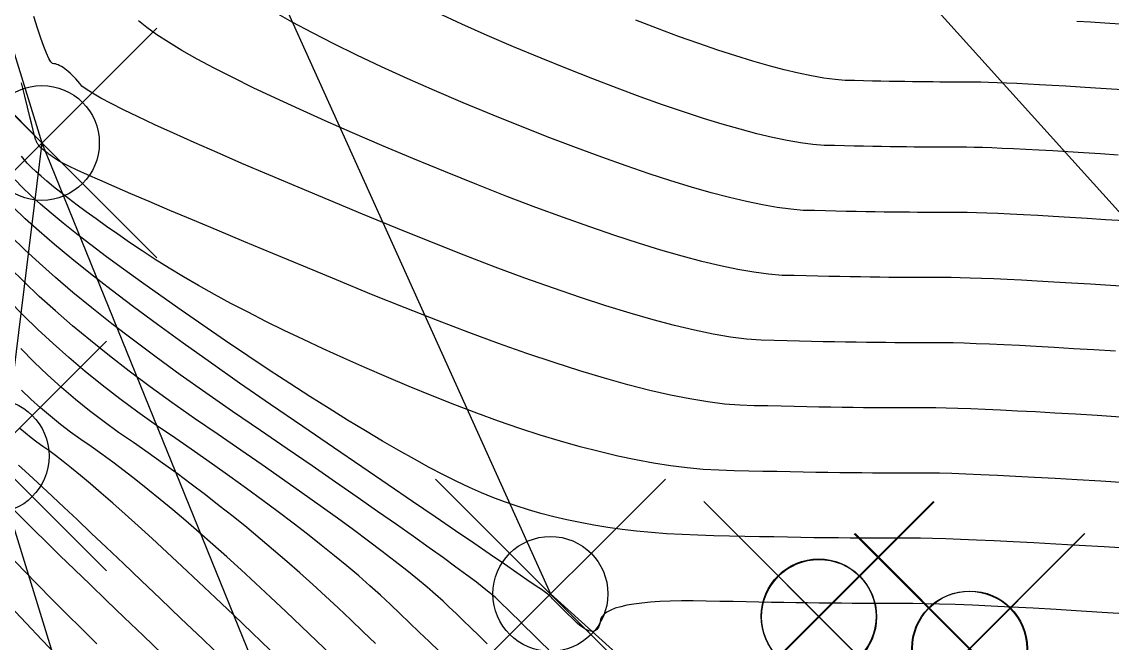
# Model space of a CAD drawing. Extents: x 83 to 1412852, y -76 to 4931706.
# Drawn here: x 1412645.04 to 1412652.63, y 4931542.42 to 4931546.74 of the extents above; entities that cross this region are included whole.
import ezdxf

# ---------------------------------------------------------------- set-up
doc = ezdxf.new("R2010")
doc.units = 0
doc.header["$MEASUREMENT"] = 0
doc.header["$PDMODE"] = 35
doc.header["$PDSIZE"] = 0.8
doc.layers.get('0').update_dxf_attribs({"color": 1, "linetype": 'CONTINUOUS'})
for name, color, linetype in [('Buildings-21-08-2020', 1, 'CONTINUOUS'), ('BUILDINGS21082020 entities', 1, 'CONTINUOUS'), ('Ground topo-Rev01', 1, 'CONTINUOUS'), ('New scratch layer', 1, 'CONTINUOUS')]:
    doc.layers.add(name, color=color, linetype=linetype)

msp = doc.modelspace()

# ---------------------------------------------------------------- linework, layer by layer
for points in [[(1412628.11, 4931577.5), (1412633.05, 4931574.19), (1412634.96, 4931570.18), (1412641.65, 4931558.92), (1412643.23, 4931552.22), (1412645.18, 4931545.9), (1412648.78, 4931537.03), (1412651.34, 4931534.66), (1412654.11, 4931534.38), (1412662.28, 4931539.83)], [(1412658.73, 4931539.6), (1412658.43, 4931540.36), (1412655.52, 4931542.27), (1412646.87, 4931551.86)], [(1412652.7185, 4931545.357), (1412652.5834, 4931545.3658), (1412652.4553, 4931545.3739), (1412652.3343, 4931545.3812), (1412652.2204, 4931545.3879), (1412652.1135, 4931545.3939), (1412652.0136, 4931545.3992), (1412651.9209, 4931545.4038), (1412651.8352, 4931545.4077), (1412651.7565, 4931545.4109), (1412651.6849, 4931545.4134), (1412651.6204, 4931545.4152), (1412651.5629, 4931545.4163), (1412651.5124, 4931545.4167), (1412651.4691, 4931545.4165), (1412651.4235, 4931545.4163), (1412651.3758, 4931545.4163), (1412651.3259, 4931545.4164), (1412651.2739, 4931545.4167), (1412651.2196, 4931545.4171), (1412651.1632, 4931545.4177), (1412651.1046, 4931545.4184), (1412651.0438, 4931545.4192), (1412650.9809, 4931545.4201), (1412650.9158, 4931545.4212), (1412650.8485, 4931545.4225), (1412650.779, 4931545.4239), (1412650.7073, 4931545.4254), (1412650.6335, 4931545.427), (1412650.5575, 4931545.4288), (1412650.4793, 4931545.4307), (1412650.393, 4931545.4379), (1412650.2984, 4931545.4504), (1412650.1956, 4931545.4682), (1412650.0846, 4931545.4913), (1412649.9654, 4931545.5196), (1412649.8379, 4931545.5533), (1412649.7023, 4931545.5922), (1412649.5585, 4931545.6364), (1412649.4064, 4931545.6859), (1412649.2462, 4931545.7407), (1412649.0777, 4931545.8008), (1412648.9011, 4931545.8662), (1412648.7162, 4931545.9368), (1412648.5231, 4931546.0128), (1412648.3218, 4931546.094), (1412648.1123, 4931546.1805), (1412647.9127, 4931546.2655), (1412647.723, 4931546.3488), (1412647.5432, 4931546.4306), (1412647.3732, 4931546.5107), (1412647.2132, 4931546.5893), (1412647.063, 4931546.6663), (1412646.9228, 4931546.7417), (1412646.7924, 4931546.8155)], [(1412652.6721, 4931545.8159), (1412652.5486, 4931545.8239), (1412652.4316, 4931545.8313), (1412652.321, 4931545.838), (1412652.2169, 4931545.8441), (1412652.1192, 4931545.8496), (1412652.028, 4931545.8544), (1412651.9432, 4931545.8586), (1412651.8649, 4931545.8622), (1412651.793, 4931545.8651), (1412651.7276, 4931545.8674), (1412651.6686, 4931545.8691), (1412651.6161, 4931545.8701), (1412651.57, 4931545.8705), (1412651.5304, 4931545.8702), (1412651.4887, 4931545.8701), (1412651.4451, 4931545.8701), (1412651.3996, 4931545.8702), (1412651.352, 4931545.8705), (1412651.3024, 4931545.8708), (1412651.2508, 4931545.8713), (1412651.1973, 4931545.872), (1412651.1418, 4931545.8727), (1412651.0843, 4931545.8736), (1412651.0247, 4931545.8746), (1412650.9632, 4931545.8757), (1412650.8998, 4931545.877), (1412650.8343, 4931545.8783), (1412650.7668, 4931545.8799), (1412650.6974, 4931545.8815), (1412650.626, 4931545.8832), (1412650.547, 4931545.8898), (1412650.4606, 4931545.9012), (1412650.3667, 4931545.9175), (1412650.2652, 4931545.9386), (1412650.1563, 4931545.9645), (1412650.0398, 4931545.9952), (1412649.9159, 4931546.0308), (1412649.7845, 4931546.0712), (1412649.6455, 4931546.1165), (1412649.4991, 4931546.1665), (1412649.3452, 4931546.2214), (1412649.1837, 4931546.2812), (1412649.0148, 4931546.3457), (1412648.8384, 4931546.4151), (1412648.6544, 4931546.4894), (1412648.463, 4931546.5684), (1412648.2792, 4931546.6477), (1412648.103, 4931546.7273), (1412647.9344, 4931546.8071)], [(1412652.6529, 4931544.4495), (1412652.5028, 4931544.459), (1412652.3609, 4931544.4676), (1412652.2273, 4931544.4755), (1412652.102, 4931544.4825), (1412651.985, 4931544.4887), (1412651.8762, 4931544.4941), (1412651.7757, 4931544.4987), (1412651.6835, 4931544.5024), (1412651.5995, 4931544.5053), (1412651.5239, 4931544.5075), (1412651.4565, 4931544.5088), (1412651.3974, 4931544.5093), (1412651.3465, 4931544.5089), (1412651.2931, 4931544.5088), (1412651.2372, 4931544.5088), (1412651.1787, 4931544.5089), (1412651.1176, 4931544.5093), (1412651.054, 4931544.5097), (1412650.9879, 4931544.5104), (1412650.9192, 4931544.5112), (1412650.8479, 4931544.5122), (1412650.7741, 4931544.5133), (1412650.6978, 4931544.5146), (1412650.6189, 4931544.516), (1412650.5374, 4931544.5176), (1412650.4534, 4931544.5194), (1412650.3669, 4931544.5213), (1412650.2778, 4931544.5234), (1412650.1861, 4931544.5257), (1412650.0849, 4931544.5341), (1412649.974, 4931544.5488), (1412649.8534, 4931544.5696), (1412649.7233, 4931544.5967), (1412649.5835, 4931544.6299), (1412649.4341, 4931544.6694), (1412649.2751, 4931544.715), (1412649.1065, 4931544.7669), (1412648.9282, 4931544.8249), (1412648.7404, 4931544.8891), (1412648.5429, 4931544.9596), (1412648.3357, 4931545.0362), (1412648.119, 4931545.1191), (1412647.8926, 4931545.2081), (1412647.6566, 4931545.3033), (1412647.411, 4931545.4048), (1412647.1798, 4931545.501), (1412646.9631, 4931545.5919), (1412646.7608, 4931545.6776), (1412646.5729, 4931545.758), (1412646.3995, 4931545.8332), (1412646.2405, 4931545.9032), (1412646.0959, 4931545.9679), (1412645.9658, 4931546.0273), (1412645.8501, 4931546.0815), (1412645.7488, 4931546.1305), (1412645.662, 4931546.1742), (1412645.5896, 4931546.2126), (1412645.5316, 4931546.2458), (1412645.4881, 4931546.2738), (1412645.459, 4931546.2965), (1412645.4444, 4931546.314), (1412645.4301, 4931546.3304), (1412645.4161, 4931546.3458), (1412645.4024, 4931546.3602), (1412645.3891, 4931546.3735), (1412645.3761, 4931546.3858), (1412645.3634, 4931546.397), (1412645.3511, 4931546.4073), (1412645.3391, 4931546.4165), (1412645.3274, 4931546.4246), (1412645.3161, 4931546.4318), (1412645.3051, 4931546.4379), (1412645.2944, 4931546.443), (1412645.2841, 4931546.447), (1412645.274, 4931546.45), (1412645.2644, 4931546.452), (1412645.255, 4931546.4529), (1412645.2433, 4931546.4653), (1412645.2294, 4931546.4892), (1412645.2131, 4931546.5245), (1412645.1945, 4931546.5713), (1412645.1737, 4931546.6296), (1412645.1505, 4931546.6993), (1412645.125, 4931546.7805)], [(1412652.7649, 4931544.8981), (1412652.6182, 4931544.9077), (1412652.4791, 4931544.9164), (1412652.3476, 4931544.9244), (1412652.2238, 4931544.9317), (1412652.1077, 4931544.9382), (1412651.9993, 4931544.9439), (1412651.8985, 4931544.9489), (1412651.8054, 4931544.9532), (1412651.72, 4931544.9566), (1412651.6422, 4931544.9594), (1412651.5721, 4931544.9613), (1412651.5097, 4931544.9625), (1412651.4549, 4931544.963), (1412651.4078, 4931544.9627), (1412651.3583, 4931544.9625), (1412651.3065, 4931544.9625), (1412651.2523, 4931544.9627), (1412651.1957, 4931544.963), (1412651.1368, 4931544.9634), (1412651.0755, 4931544.964), (1412651.0119, 4931544.9648), (1412650.9459, 4931544.9657), (1412650.8775, 4931544.9667), (1412650.8068, 4931544.9679), (1412650.7337, 4931544.9692), (1412650.6582, 4931544.9707), (1412650.5804, 4931544.9724), (1412650.5002, 4931544.9742), (1412650.4177, 4931544.9761), (1412650.3327, 4931544.9782), (1412650.2389, 4931544.986), (1412650.1362, 4931544.9996), (1412650.0245, 4931545.0189), (1412649.9039, 4931545.044), (1412649.7744, 4931545.0748), (1412649.636, 4931545.1113), (1412649.4887, 4931545.1536), (1412649.3325, 4931545.2016), (1412649.1673, 4931545.2554), (1412648.9933, 4931545.3149), (1412648.8103, 4931545.3802), (1412648.6184, 4931545.4512), (1412648.4176, 4931545.528), (1412648.2079, 4931545.6104), (1412647.9892, 4931545.6987), (1412647.7617, 4931545.7927), (1412647.5463, 4931545.8832), (1412647.343, 4931545.9704), (1412647.152, 4931546.0541), (1412646.9731, 4931546.1344), (1412646.8063, 4931546.2113), (1412646.6517, 4931546.2847), (1412646.5093, 4931546.3548), (1412646.3791, 4931546.4214), (1412646.261, 4931546.4846), (1412646.155, 4931546.5444), (1412646.0613, 4931546.6008), (1412645.9797, 4931546.6538), (1412645.9102, 4931546.7033), (1412645.8529, 4931546.7494)], [(1412652.7433, 4931546.2669), (1412652.6257, 4931546.2748), (1412652.5138, 4931546.282), (1412652.4079, 4931546.2887), (1412652.3077, 4931546.2948), (1412652.2134, 4931546.3003), (1412652.1249, 4931546.3053), (1412652.0423, 4931546.3097), (1412651.9655, 4931546.3135), (1412651.8946, 4931546.3167), (1412651.8295, 4931546.3193), (1412651.7703, 4931546.3214), (1412651.7168, 4931546.3229), (1412651.6693, 4931546.3238), (1412651.6275, 4931546.3242), (1412651.5917, 4931546.324), (1412651.554, 4931546.3238), (1412651.5145, 4931546.3238), (1412651.4732, 4931546.324), (1412651.4301, 4931546.3242), (1412651.3852, 4931546.3245), (1412651.3385, 4931546.325), (1412651.29, 4931546.3255), (1412651.2397, 4931546.3262), (1412651.1876, 4931546.327), (1412651.1337, 4931546.3279), (1412651.078, 4931546.329), (1412651.0205, 4931546.3301), (1412650.9612, 4931546.3313), (1412650.9002, 4931546.3327), (1412650.8373, 4931546.3342), (1412650.7726, 4931546.3358), (1412650.7011, 4931546.3417), (1412650.6228, 4931546.3521), (1412650.5377, 4931546.3668), (1412650.4459, 4931546.3859), (1412650.3472, 4931546.4094), (1412650.2417, 4931546.4372), (1412650.1295, 4931546.4694), (1412650.0105, 4931546.506), (1412649.8846, 4931546.547), (1412649.752, 4931546.5923), (1412649.6126, 4931546.6421), (1412649.4664, 4931546.6962), (1412649.3134, 4931546.7546)], [(1412652.6846, 4931546.7266), (1412652.5792, 4931546.7336), (1412652.4791, 4931546.7401), (1412652.3841, 4931546.7461)], [(1412652.6877, 4931543.9914), (1412652.5265, 4931544.0016), (1412652.3742, 4931544.0109), (1412652.2308, 4931544.0193), (1412652.0963, 4931544.0268), (1412651.9706, 4931544.0335), (1412651.8539, 4931544.0392), (1412651.746, 4931544.0441), (1412651.647, 4931544.0482), (1412651.5569, 4931544.0513), (1412651.4756, 4931544.0536), (1412651.4033, 4931544.055), (1412651.3398, 4931544.0555), (1412651.2852, 4931544.0552), (1412651.2279, 4931544.055), (1412651.1678, 4931544.055), (1412651.105, 4931544.0552), (1412651.0395, 4931544.0555), (1412650.9712, 4931544.056), (1412650.9002, 4931544.0567), (1412650.8265, 4931544.0576), (1412650.75, 4931544.0586), (1412650.6708, 4931544.0598), (1412650.5888, 4931544.0612), (1412650.5041, 4931544.0628), (1412650.4167, 4931544.0645), (1412650.3265, 4931544.0664), (1412650.2336, 4931544.0685), (1412650.1379, 4931544.0707), (1412650.0395, 4931544.0731), (1412649.9321, 4931544.0817), (1412649.8155, 4931544.0964), (1412649.6899, 4931544.1172), (1412649.5552, 4931544.1442), (1412649.4115, 4931544.1773), (1412649.2587, 4931544.2165), (1412649.0968, 4931544.2619), (1412648.9258, 4931544.3134), (1412648.7457, 4931544.371), (1412648.5566, 4931544.4348), (1412648.3584, 4931544.5047), (1412648.1512, 4931544.5807), (1412647.9348, 4931544.6629), (1412647.7094, 4931544.7512), (1412647.475, 4931544.8457), (1412647.2314, 4931544.9463), (1412647.0022, 4931545.0412), (1412646.7873, 4931545.1304), (1412646.5867, 4931545.214), (1412646.4004, 4931545.2919), (1412646.2284, 4931545.3641), (1412646.0708, 4931545.4307), (1412645.9274, 4931545.4916), (1412645.7984, 4931545.5468), (1412645.6837, 4931545.5964), (1412645.5834, 4931545.6403), (1412645.4973, 4931545.6785), (1412645.4256, 4931545.7111), (1412645.3682, 4931545.738), (1412645.3251, 4931545.7592), (1412645.2963, 4931545.7747), (1412645.2818, 4931545.7846), (1412645.2681, 4931545.7941), (1412645.2552, 4931545.8031), (1412645.243, 4931545.8118), (1412645.2316, 4931545.8201), (1412645.2209, 4931545.828), (1412645.2111, 4931545.8355), (1412645.2019, 4931545.8425), (1412645.1935, 4931545.8492), (1412645.1859, 4931545.8555), (1412645.1791, 4931545.8614), (1412645.173, 4931545.8668), (1412645.1677, 4931545.8719), (1412645.1631, 4931545.8766), (1412645.1593, 4931545.8809), (1412645.1563, 4931545.8847), (1412645.154, 4931545.8882), (1412645.1518, 4931545.8917), (1412645.1498, 4931545.8952), (1412645.1478, 4931545.8986), (1412645.1459, 4931545.9021), (1412645.1441, 4931545.9056), (1412645.1424, 4931545.9091), (1412645.1409, 4931545.9125), (1412645.1394, 4931545.916), (1412645.138, 4931545.9195), (1412645.1367, 4931545.923), (1412645.1356, 4931545.9265), (1412645.1345, 4931545.9299), (1412645.1335, 4931545.9334), (1412645.1326, 4931545.9369), (1412645.1319, 4931545.9404), (1412645.1312, 4931545.9439), (1412645.1274, 4931545.9598), (1412645.1204, 4931545.9883), (1412645.1103, 4931546.0292), (1412645.0971, 4931546.0825), (1412645.0807, 4931546.1484), (1412645.0612, 4931546.2267), (1412645.0386, 4931546.3175)], [(1412652.7225, 4931543.5333), (1412652.5503, 4931543.5441), (1412652.3875, 4931543.5541), (1412652.2343, 4931543.563), (1412652.0905, 4931543.5711), (1412651.9563, 4931543.5782), (1412651.8315, 4931543.5844), (1412651.7162, 4931543.5896), (1412651.6105, 4931543.5939), (1412651.5142, 4931543.5973), (1412651.4274, 4931543.5997), (1412651.3501, 4931543.6012), (1412651.2823, 4931543.6018), (1412651.2239, 4931543.6014), (1412651.1627, 4931543.6012), (1412651.0985, 4931543.6012), (1412651.0314, 4931543.6014), (1412650.9614, 4931543.6018), (1412650.8884, 4931543.6024), (1412650.8126, 4931543.6031), (1412650.7338, 4931543.604), (1412650.652, 4931543.6051), (1412650.5674, 4931543.6064), (1412650.4798, 4931543.6079), (1412650.3893, 4931543.6095), (1412650.2959, 4931543.6114), (1412650.1995, 4931543.6134), (1412650.1002, 4931543.6156), (1412649.998, 4931543.618), (1412649.8929, 4931543.6206), (1412649.7843, 4931543.6272), (1412649.6722, 4931543.6378), (1412649.5566, 4931543.6523), (1412649.4375, 4931543.6709), (1412649.3149, 4931543.6934), (1412649.1888, 4931543.72), (1412649.0592, 4931543.7505), (1412648.9262, 4931543.7851), (1412648.7896, 4931543.8236), (1412648.6496, 4931543.8661), (1412648.5061, 4931543.9126), (1412648.359, 4931543.9632), (1412648.2085, 4931544.0177), (1412648.0545, 4931544.0762), (1412647.897, 4931544.1387), (1412647.736, 4931544.2051), (1412647.5797, 4931544.2712), (1412647.4279, 4931544.3368), (1412647.2809, 4931544.4019), (1412647.1384, 4931544.4666), (1412647.0006, 4931544.5308), (1412646.8675, 4931544.5946), (1412646.7389, 4931544.6579), (1412646.6151, 4931544.7208), (1412646.4958, 4931544.7832), (1412646.3812, 4931544.8452), (1412646.2712, 4931544.9067), (1412646.1659, 4931544.9678), (1412646.0652, 4931545.0284), (1412645.9692, 4931545.0886), (1412645.8778, 4931545.1483), (1412645.791, 4931545.2076), (1412645.7088, 4931545.2644), (1412645.6312, 4931545.3189), (1412645.5581, 4931545.3709), (1412645.4896, 4931545.4206), (1412645.4257, 4931545.4679), (1412645.3663, 4931545.5127), (1412645.3115, 4931545.5552), (1412645.2613, 4931545.5952), (1412645.2156, 4931545.6329), (1412645.1746, 4931545.6681), (1412645.1381, 4931545.701), (1412645.1061, 4931545.7314), (1412645.0787, 4931545.7595), (1412645.0559, 4931545.7851), (1412645.0377, 4931545.8084)], [(1412652.7573, 4931543.0752), (1412652.574, 4931543.0867), (1412652.4008, 4931543.0973), (1412652.2378, 4931543.1068), (1412652.0848, 4931543.1154), (1412651.9419, 4931543.123), (1412651.8092, 4931543.1295), (1412651.6865, 4931543.1351), (1412651.574, 4931543.1397), (1412651.4715, 4931543.1433), (1412651.3791, 4931543.1459), (1412651.2969, 4931543.1475), (1412651.2247, 4931543.1481), (1412651.1626, 4931543.1477), (1412651.0975, 4931543.1475), (1412651.0292, 4931543.1475), (1412650.9578, 4931543.1477), (1412650.8833, 4931543.1481), (1412650.8056, 4931543.1487), (1412650.7249, 4931543.1494), (1412650.6411, 4931543.1504), (1412650.5541, 4931543.1516), (1412650.464, 4931543.153), (1412650.3708, 4931543.1545), (1412650.2745, 4931543.1563), (1412650.1751, 4931543.1583), (1412650.0726, 4931543.1604), (1412649.9669, 4931543.1628), (1412649.8582, 4931543.1653), (1412649.7463, 4931543.1681), (1412649.6365, 4931543.1727), (1412649.5288, 4931543.1792), (1412649.4232, 4931543.1875), (1412649.3197, 4931543.1976), (1412649.2183, 4931543.2096), (1412649.119, 4931543.2235), (1412649.0217, 4931543.2392), (1412648.9266, 4931543.2568), (1412648.8335, 4931543.2762), (1412648.7426, 4931543.2975), (1412648.6537, 4931543.3206), (1412648.5669, 4931543.3456), (1412648.4822, 4931543.3724), (1412648.3996, 4931543.4011), (1412648.3191, 4931543.4317), (1412648.2406, 4931543.464), (1412648.1571, 4931543.5012), (1412648.0686, 4931543.5431), (1412647.9751, 4931543.5898), (1412647.8765, 4931543.6413), (1412647.7728, 4931543.6975), (1412647.6642, 4931543.7585), (1412647.5505, 4931543.8242), (1412647.4317, 4931543.8948), (1412647.3079, 4931543.9701), (1412647.1791, 4931544.0501), (1412647.0452, 4931544.1349), (1412646.9063, 4931544.2245), (1412646.7623, 4931544.3189), (1412646.6133, 4931544.418), (1412646.4592, 4931544.5219), (1412646.3002, 4931544.6305), (1412646.1494, 4931544.7348), (1412646.0071, 4931544.8346), (1412645.8732, 4931544.9301), (1412645.7476, 4931545.0211), (1412645.6304, 4931545.1077), (1412645.5216, 4931545.19), (1412645.4211, 4931545.2678), (1412645.329, 4931545.3413), (1412645.2454, 4931545.4103), (1412645.17, 4931545.4749), (1412645.1031, 4931545.5352), (1412645.0445, 4931545.591), (1412644.9943, 4931545.6424)], [(1412652.792, 4931542.617), (1412652.5977, 4931542.6293), (1412652.4141, 4931542.6405), (1412652.2412, 4931542.6506), (1412652.0791, 4931542.6597), (1412651.9276, 4931542.6677), (1412651.7868, 4931542.6747), (1412651.6568, 4931542.6806), (1412651.5374, 4931542.6855), (1412651.4288, 4931542.6893), (1412651.3309, 4931542.692), (1412651.2437, 4931542.6937), (1412651.1672, 4931542.6943), (1412651.1014, 4931542.6939), (1412651.0338, 4931542.6937), (1412650.9644, 4931542.6936), (1412650.8932, 4931542.6937), (1412650.8202, 4931542.694), (1412650.7453, 4931542.6944), (1412650.6687, 4931542.695), (1412650.5903, 4931542.6958), (1412650.5101, 4931542.6968), (1412650.4281, 4931542.6979), (1412650.3443, 4931542.6992), (1412650.2587, 4931542.7006), (1412650.1713, 4931542.7023), (1412650.0821, 4931542.7041), (1412649.9911, 4931542.7061), (1412649.8982, 4931542.7082), (1412649.8036, 4931542.7106), (1412649.7147, 4931542.7115), (1412649.6315, 4931542.7112), (1412649.554, 4931542.7094), (1412649.4823, 4931542.7064), (1412649.4162, 4931542.702), (1412649.3558, 4931542.6962), (1412649.3012, 4931542.6891), (1412649.2523, 4931542.6806), (1412649.209, 4931542.6708), (1412649.1715, 4931542.6596), (1412649.1397, 4931542.6471), (1412649.1136, 4931542.6333), (1412649.0933, 4931542.6181), (1412649.0786, 4931542.6015), (1412649.0696, 4931542.5836), (1412649.0664, 4931542.5644), (1412649.062, 4931542.5476), (1412649.0566, 4931542.5334), (1412649.0501, 4931542.5216), (1412649.0425, 4931542.5123), (1412649.0338, 4931542.5055), (1412649.024, 4931542.5012), (1412649.0131, 4931542.4994), (1412649.0011, 4931542.5001), (1412648.9881, 4931542.5033), (1412648.9739, 4931542.509), (1412648.9587, 4931542.5171), (1412648.9423, 4931542.5278), (1412648.9249, 4931542.5409), (1412648.9064, 4931542.5566), (1412648.8868, 4931542.5747), (1412648.8661, 4931542.5953), (1412648.8466, 4931542.6148), (1412648.8284, 4931542.6329), (1412648.8114, 4931542.6499), (1412648.7956, 4931542.6656), (1412648.781, 4931542.6801), (1412648.7677, 4931542.6934), (1412648.7556, 4931542.7054), (1412648.7447, 4931542.7163), (1412648.735, 4931542.7259), (1412648.7266, 4931542.7343), (1412648.7194, 4931542.7414), (1412648.7134, 4931542.7473), (1412648.7087, 4931542.752), (1412648.7051, 4931542.7555), (1412648.7028, 4931542.7578), (1412648.7018, 4931542.7588), (1412648.6866, 4931542.7694), (1412648.6574, 4931542.7896), (1412648.6141, 4931542.8194), (1412648.5567, 4931542.8588), (1412648.4853, 4931542.9078), (1412648.3998, 4931542.9664), (1412648.3002, 4931543.0346), (1412648.1865, 4931543.1124), (1412648.0588, 4931543.1997), (1412647.917, 4931543.2967), (1412647.7611, 4931543.4032), (1412647.5912, 4931543.5194), (1412647.4072, 4931543.6451), (1412647.2091, 4931543.7804), (1412646.9969, 4931543.9254), (1412646.7707, 4931544.0799), (1412646.5563, 4931544.2282), (1412646.3538, 4931544.3704), (1412646.1631, 4931544.5063), (1412645.9843, 4931544.6361), (1412645.8174, 4931544.7597), (1412645.6623, 4931544.8772), (1412645.5191, 4931544.9884), (1412645.3878, 4931545.0934), (1412645.2683, 4931545.1923), (1412645.1607, 4931545.285), (1412645.0649, 4931545.3715), (1412644.981, 4931545.4518)], [(1412648.7091, 4931542.3699), (1412648.6489, 4931542.4294), (1412648.5935, 4931542.4841), (1412648.5427, 4931542.5341), (1412648.4967, 4931542.5794), (1412648.4553, 4931542.6199), (1412648.4187, 4931542.6557), (1412648.3868, 4931542.6868), (1412648.3595, 4931542.713), (1412648.337, 4931542.7346), (1412648.3037, 4931542.7631), (1412648.2595, 4931542.7987), (1412648.2046, 4931542.8412), (1412648.1388, 4931542.8908), (1412648.0622, 4931542.9473), (1412647.9749, 4931543.0108), (1412647.8767, 4931543.0813), (1412647.7677, 4931543.1589), (1412647.6479, 4931543.2434), (1412647.5173, 4931543.3349), (1412647.3758, 4931543.4334), (1412647.2236, 4931543.5389), (1412647.0606, 4931543.6514), (1412646.8867, 4931543.7709), (1412646.7021, 4931543.8974), (1412646.5066, 4931544.0309), (1412646.3204, 4931544.1606), (1412646.1434, 4931544.2866), (1412645.9756, 4931544.4087), (1412645.817, 4931544.5271), (1412645.6677, 4931544.6416), (1412645.5276, 4931544.7524), (1412645.3967, 4931544.8595), (1412645.2751, 4931544.9627), (1412645.1627, 4931545.0621), (1412645.0595, 4931545.1578), (1412644.9655, 4931545.2497)], [(1412648.2799, 4931542.4127), (1412648.2213, 4931542.4699), (1412648.1657, 4931542.524), (1412648.113, 4931542.5751), (1412648.0631, 4931542.6232), (1412648.0162, 4931542.6683), (1412647.9723, 4931542.7104), (1412647.9207, 4931542.7569), (1412647.8617, 4931542.8077), (1412647.795, 4931542.863), (1412647.7209, 4931542.9227), (1412647.6392, 4931542.9868), (1412647.5499, 4931543.0552), (1412647.4531, 4931543.1281), (1412647.3488, 4931543.2054), (1412647.2369, 4931543.2871), (1412647.1175, 4931543.3731), (1412646.9906, 4931543.4636), (1412646.856, 4931543.5585), (1412646.714, 4931543.6577), (1412646.5644, 4931543.7614), (1412646.4073, 4931543.8695), (1412646.2426, 4931543.982), (1412646.0845, 4931544.093), (1412645.933, 4931544.2028), (1412645.7881, 4931544.3111), (1412645.6498, 4931544.418), (1412645.5181, 4931544.5236), (1412645.3929, 4931544.6277), (1412645.2744, 4931544.7305), (1412645.1624, 4931544.8319), (1412645.0571, 4931544.932), (1412644.9583, 4931545.0306)], [(1412647.946, 4931542.3603), (1412647.876, 4931542.4281), (1412647.8072, 4931542.4945), (1412647.7395, 4931542.5597), (1412647.6729, 4931542.6236), (1412647.6075, 4931542.6862), (1412647.5378, 4931542.7506), (1412647.4638, 4931542.8168), (1412647.3855, 4931542.8848), (1412647.303, 4931542.9546), (1412647.2161, 4931543.0262), (1412647.125, 4931543.0997), (1412647.0296, 4931543.1749), (1412646.9299, 4931543.2519), (1412646.826, 4931543.3307), (1412646.7178, 4931543.4113), (1412646.6053, 4931543.4938), (1412646.4885, 4931543.578), (1412646.3674, 4931543.6641), (1412646.2421, 4931543.7519), (1412646.1125, 4931543.8415), (1412645.9786, 4931543.933), (1412645.8486, 4931544.0255), (1412645.7226, 4931544.1189), (1412645.6006, 4931544.2134), (1412645.4825, 4931544.309), (1412645.3684, 4931544.4055), (1412645.2582, 4931544.503), (1412645.152, 4931544.6016), (1412645.0498, 4931544.7012), (1412644.9515, 4931544.8018)], [(1412647.5015, 4931542.414), (1412647.4159, 4931542.4962), (1412647.3297, 4931542.5789), (1412647.2428, 4931542.662), (1412647.1548, 4931542.7443), (1412647.0659, 4931542.8259), (1412646.976, 4931542.9066), (1412646.885, 4931542.9866), (1412646.7931, 4931543.0657), (1412646.7001, 4931543.1441), (1412646.6061, 4931543.2216), (1412646.5111, 4931543.2984), (1412646.4151, 4931543.3744), (1412646.318, 4931543.4496), (1412646.22, 4931543.524), (1412646.1209, 4931543.5976), (1412646.0208, 4931543.6704), (1412645.9197, 4931543.7424), (1412645.8176, 4931543.8136), (1412645.7145, 4931543.884), (1412645.6128, 4931543.9577), (1412645.5126, 4931544.0346), (1412645.4137, 4931544.1148), (1412645.3164, 4931544.1982), (1412645.2204, 4931544.2849), (1412645.1259, 4931544.3748), (1412645.0328, 4931544.4679)], [(1412647.1957, 4931542.3334), (1412647.0923, 4931542.4327), (1412646.9864, 4931542.5342), (1412646.878, 4931542.6378), (1412646.7719, 4931542.7381), (1412646.668, 4931542.8349), (1412646.5664, 4931542.9284), (1412646.4671, 4931543.0185), (1412646.37, 4931543.1052), (1412646.2751, 4931543.1885), (1412646.1825, 4931543.2684), (1412646.0922, 4931543.3449), (1412646.0041, 4931543.4181), (1412645.9183, 4931543.4878), (1412645.8347, 4931543.5541), (1412645.7533, 4931543.6171), (1412645.6742, 4931543.6767), (1412645.5974, 4931543.7329), (1412645.5228, 4931543.7857), (1412645.4505, 4931543.8351), (1412645.3791, 4931543.8867), (1412645.3088, 4931543.9407), (1412645.2395, 4931543.9969), (1412645.1712, 4931544.0555), (1412645.1039, 4931544.1163), (1412645.0375, 4931544.1793)], [(1412646.7686, 4931542.3692), (1412646.6431, 4931542.4895), (1412646.5132, 4931542.6136), (1412646.389, 4931542.7318), (1412646.2702, 4931542.844), (1412646.1569, 4931542.9502), (1412646.0492, 4931543.0504), (1412645.9469, 4931543.1447), (1412645.8502, 4931543.2329), (1412645.759, 4931543.3152), (1412645.6733, 4931543.3914), (1412645.5932, 4931543.4617), (1412645.5185, 4931543.526), (1412645.4494, 4931543.5843), (1412645.3858, 4931543.6367), (1412645.3277, 4931543.683), (1412645.2751, 4931543.7234), (1412645.228, 4931543.7577), (1412645.1864, 4931543.7861), (1412645.1455, 4931543.8158), (1412645.1051, 4931543.8468), (1412645.0652, 4931543.8791), (1412645.026, 4931543.9127)], [(1412644.83, 4931543.72), (1412646.03, 4931539.83), (1412646.99, 4931536.82), (1412648.15, 4931534.19), (1412651.5, 4931532.78), (1412653.74, 4931532.89), (1412655.25, 4931533.57), (1412657.05, 4931534.8)], [(1412646.445, 4931542.3057), (1412646.2998, 4931542.4447), (1412646.1485, 4931542.5894), (1412646.006, 4931542.7255), (1412645.8723, 4931542.8531), (1412645.7474, 4931542.972), (1412645.6312, 4931543.0823), (1412645.5239, 4931543.1841), (1412645.4253, 4931543.2773), (1412645.3355, 4931543.3619), (1412645.2545, 4931543.4379), (1412645.1822, 4931543.5054), (1412645.1188, 4931543.5642), (1412645.0641, 4931543.6145), (1412645.0182, 4931543.6562)], [(1412646.0216, 4931542.3377), (1412645.8842, 4931542.4695), (1412645.754, 4931542.5946), (1412645.631, 4931542.7131), (1412645.5154, 4931542.8249), (1412645.407, 4931542.9301), (1412645.3059, 4931543.0286), (1412645.212, 4931543.1205), (1412645.1254, 4931543.2057), (1412645.0461, 4931543.2843), (1412644.974, 4931543.3562)], [(1412645.5622, 4931542.4117), (1412645.455, 4931542.518), (1412645.3509, 4931542.6221), (1412645.2501, 4931542.7239), (1412645.1524, 4931542.8234), (1412645.0579, 4931542.9206), (1412644.9666, 4931543.0155)], [(1412645.2882, 4931542.3272), (1412645.1794, 4931542.441), (1412645.0698, 4931542.5569), (1412644.9592, 4931542.6748)]]:
    msp.add_lwpolyline(points)
at = {"color": 2, "true_color": 0xf1eb1f}
msp.add_lwpolyline([(1412635.73, 4931573.34), (1412640.21, 4931565.93), (1412645.09, 4931558.53), (1412645.08, 4931557.36), (1412645.22, 4931550.52), (1412648.72, 4931542.76), (1412653.69, 4931538.27)], dxfattribs=at)
at = {"layer": 'Buildings-21-08-2020', "color": 7}
for p in [(1412650.587, 4931542.604, 73.84), (1412651.635, 4931542.379, 73.94)]:
    msp.add_point(p, dxfattribs=at)
at = {"layer": 'BUILDINGS21082020 entities', "color": 7}
for p in [(1412650.587, 4931542.604, 73.84), (1412651.635, 4931542.379, 73.94)]:
    msp.add_point(p, dxfattribs=at)
at = {"layer": 'Ground topo-Rev01', "color": 7}
for p in [(1412645.18, 4931545.9, 73.16), (1412644.83, 4931543.72, 75.27), (1412648.72, 4931542.76, 73.79), (1412650.59, 4931542.6, 73.84), (1412651.64, 4931542.38, 73.94)]:
    msp.add_point(p, dxfattribs=at)
at = {"layer": 'New scratch layer', "color": 7, "linetype": 'Continuous', "flags": 128}
msp.add_lwpolyline([(1412639.91, 4931554), (1412642.7363, 4931554.5405), (1412642.32, 4931553.03), (1412642.88, 4931549.84), (1412643.18, 4931547.95), (1412645.18, 4931545.9), (1412644.9107, 4931543.7122), (1412644.83, 4931543.72), (1412646.03, 4931539.83), (1412648.78, 4931537.03), (1412651.34, 4931534.66), (1412654.11, 4931534.38), (1412657.05, 4931534.8), (1412655.25, 4931533.57), (1412653.7645, 4931532.8805), (1412651.4302, 4931532.703), (1412648.7, 4931533.15), (1412647.3132, 4931534.1334), (1412645.2999, 4931539.1151), (1412640.32, 4931545.89), (1412639.65, 4931547.57), (1412639.24, 4931547.71), (1412639.91, 4931554)], close=True, dxfattribs=at)

doc.saveas('drawing.dxf')
